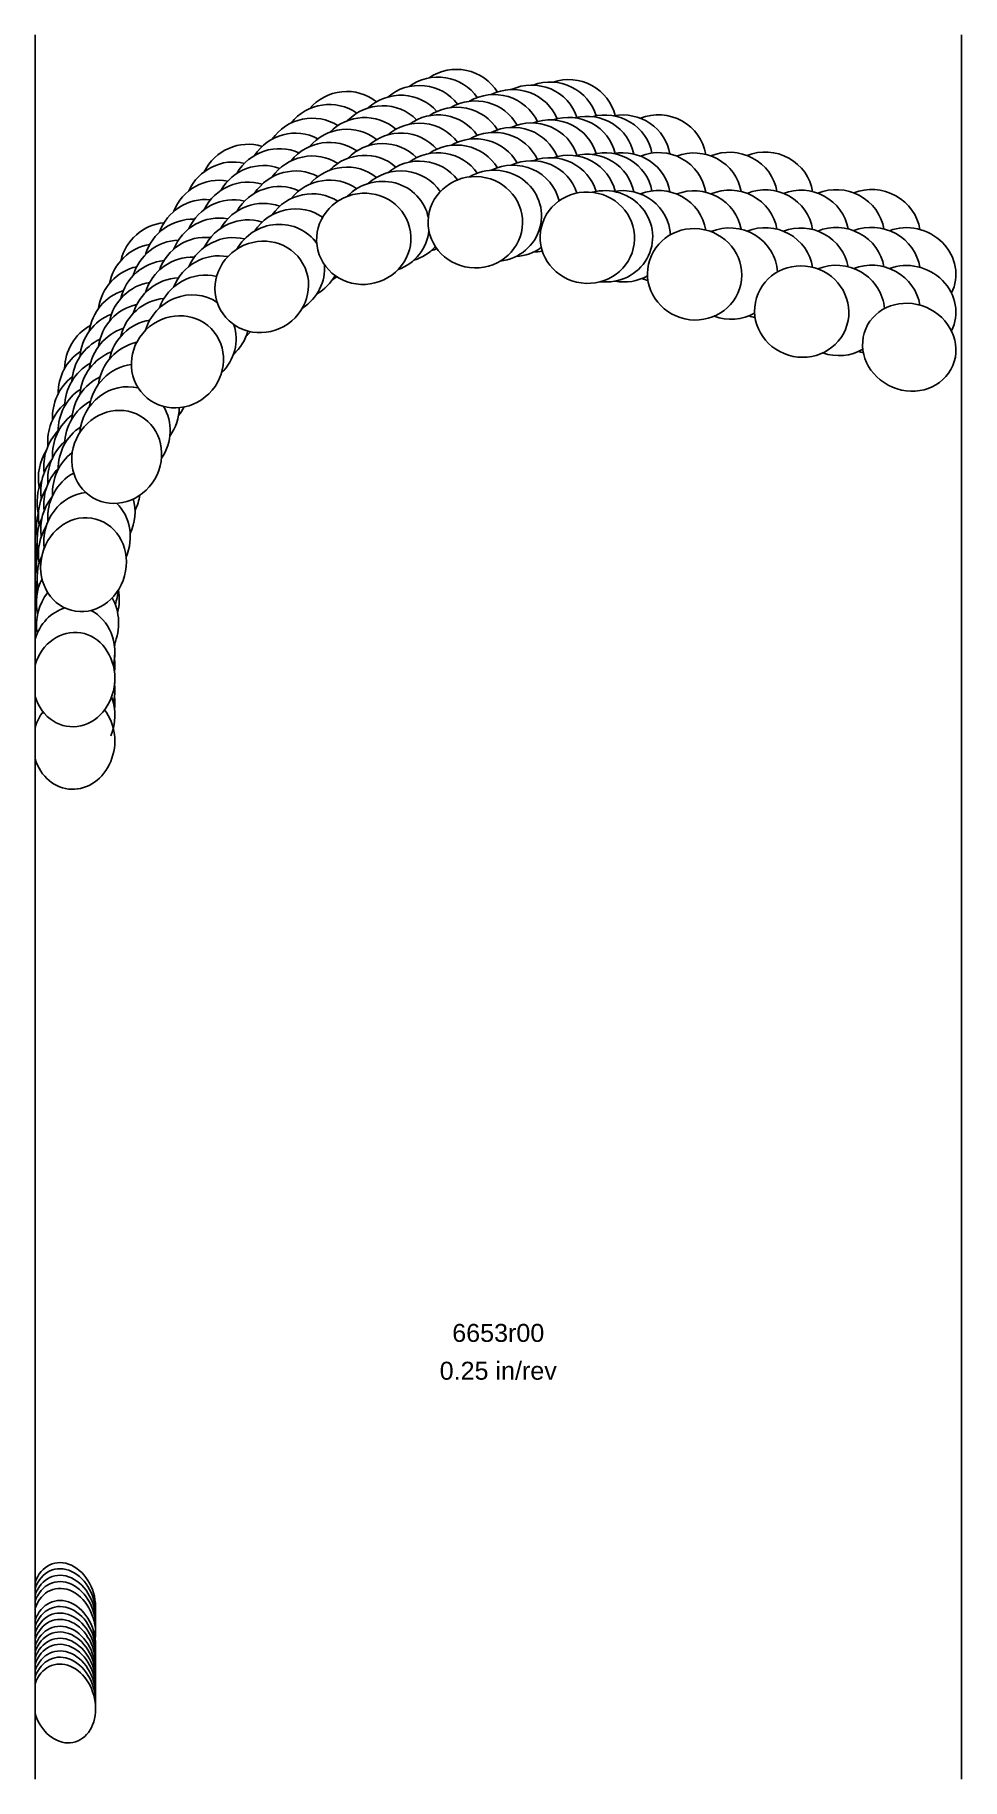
# Model space of a CAD drawing. Header units: inches. Extents: x -6.1 to 0, y -10.3 to 1.2.
import ezdxf
from ezdxf.enums import TextEntityAlignment as Align

# ---------------------------------------------------------------- set-up
doc = ezdxf.new("R2010")
doc.units = ezdxf.units.IN
doc.header["$MEASUREMENT"] = 0
for name, color, linetype, true_color in [('Blade_1', 30, 'Continuous', 0xff7f00), ('Blade_2', 7, 'Continuous', 0xcccc00), ('Blade_3', 7, 'Continuous', 0x00cc00), ('Blade_4', 7, 'Continuous', 0x00cccc), ('Blade_5', 7, 'Continuous', 0x0066cc), ('Blade_6', 190, 'Continuous', 0x7f00ff)]:
    doc.layers.add(name, color=color, linetype=linetype, true_color=true_color)
doc.layers.add('Gage_Line', color=7, linetype='Continuous')
doc.styles.get("Standard").update_dxf_attribs({"font": 'arial.ttf'})

msp = doc.modelspace()

# ---------------------------------------------------------------- linework, layer by layer
at = {"layer": 'Blade_1'}
for centre, major_axis, ratio, start_param, end_param in [((-3.95147, 0.383317), (0.30317, 0.075792), 0.963021596, 6.868141813, 8.431306823), ((-3.213677, 0.492937), (0.312421, -0.007009), 0.965908392, 6.795102689, 8.421097542), ((-2.473431, 0.390729), (0.309715, -0.041629), 0.965685079, 6.597799282, 8.246445118), ((-3.95147, 0.133317), (0.30317, 0.075792), 0.963021596, 6.868141813, 8.431306823), ((-3.213677, 0.242937), (0.312421, -0.007009), 0.965908392, 6.795102689, 8.421097542), ((-1.763915, 0.148803), (0.30534, -0.066509), 0.965375688, 6.663479111, 8.452607751), ((-4.626144, 0.065522), (0.272457, 0.153047), 0.956900991, 6.96598436, 8.421803065), ((-2.473431, 0.140729), (0.309715, -0.041629), 0.965685079, 6.597799282, 8.246445118), ((-4.626144, -0.184478), (0.272457, 0.153047), 0.956900991, 6.96598436, 8.421803065), ((-1.763915, -0.101197), (0.30534, -0.066509), 0.965375688, 6.663479111, 8.452607751), ((-1.056048, -0.097553), (0.299247, -0.090042), 0.96469915, 6.740053296, 8.534364466), ((-1.056048, -0.347553), (0.299247, -0.090042), 0.96469915, 6.740053296, 8.534364466), ((-0.344807, -0.333162), (0.288025, -0.121235), 0.916899494, 6.205922746, 8.660282143), ((-5.183955, -0.429561), (0.222676, 0.219253), 0.948586794, 7.082382089, 8.390602268), ((-0.344807, -0.583162), (0.288025, -0.121235), 0.916899494, 6.205922746, 8.660282143), ((-5.183955, -0.679561), (0.222676, 0.219253), 0.948586794, 7.082382089, 8.390602268), ((-5.58523, -1.058078), (0.15743, 0.269948), 0.933989911, 7.219955837, 8.351366126), ((-5.58523, -1.308078), (0.15743, 0.269948), 0.933989911, 7.219955837, 8.351366126), ((-5.804764, -1.77084), (0.081378, 0.301718), 0.899338173, 7.380744585, 8.301886211), ((-5.804764, -2.02084), (0.081378, 0.301718), 0.899338173, 7.380744585, 8.301886211), ((-5.869099, -2.530175), (0.027376, 0.311299), 0.867491662, 7.519142036, 7.615079331), ((-5.869099, -2.780175), (0.027376, 0.311299), 0.867491662, 7.519142036, 7.615079331), ((-5.869099, -3.030175), (0.027376, 0.311299), 0.867491662, 2.01175496, 7.615079331), ((-5.869099, -2.780175), (0.027376, 0.311299), 0.867491662, 4.685128419, 4.760472232), ((-5.93282, -9.29905), (-0.068662, 0.255433), 0.76764532, 4.220470903, 7.127469434), ((-5.93282, -9.54905), (-0.068662, 0.255433), 0.76764532, 4.301616715, 7.127469434), ((-5.93282, -9.79905), (-0.068662, 0.255433), 0.76764532, 1.623655595, 7.127469434)]:
    msp.add_ellipse(centre, major_axis=major_axis, ratio=ratio, start_param=start_param, end_param=end_param, dxfattribs=at)
for centre, major_axis, ratio in [((-3.213677, -0.007063), (0.312421, -0.007009), 0.965908392), ((-3.95147, -0.116683), (0.30317, 0.075792), 0.963021596), ((-2.473431, -0.109271), (0.309715, -0.041629), 0.965685079), ((-4.626144, -0.434478), (0.272457, 0.153047), 0.956900991), ((-1.763915, -0.351197), (0.30534, -0.066509), 0.965375688), ((-1.056048, -0.597553), (0.299247, -0.090042), 0.96469915), ((-0.344807, -0.833162), (0.288025, -0.121235), 0.916899494), ((-5.183955, -0.929561), (0.222676, 0.219253), 0.948586794), ((-5.58523, -1.558078), (0.15743, 0.269948), 0.933989911), ((-5.804764, -2.27084), (0.081378, 0.301718), 0.899338173)]:
    msp.add_ellipse(centre, major_axis=major_axis, ratio=ratio, dxfattribs=at)
at = {"layer": 'Blade_2'}
for centre, major_axis, ratio, start_param, end_param in [((-3.088769, 0.535179), (0.31224, -0.012739), 0.9658787, 6.744629085, 8.446610999), ((-3.831307, 0.461777), (0.306239, 0.062242), 0.963443062, 6.837696697, 8.479743289), ((-2.353717, 0.399794), (0.308876, -0.047456), 0.965634415, 6.609564637, 8.283462304), ((-3.088769, 0.285179), (0.31224, -0.012739), 0.9658787, 6.744629085, 8.446610999), ((-4.520599, 0.176918), (0.278977, 0.140813), 0.957876188, 6.933724022, 8.465029845), ((-3.831307, 0.211777), (0.306239, 0.062242), 0.963443062, 6.837696697, 8.479743289), ((-2.353717, 0.149794), (0.308876, -0.047456), 0.965634415, 6.609564637, 8.283462304), ((-3.088769, 0.035179), (0.31224, -0.012739), 0.9658787, 4.876127164, 8.446610999), ((-4.520599, -0.073082), (0.278977, 0.140813), 0.957876188, 6.933724022, 8.465029845), ((-3.831307, -0.038223), (0.306239, 0.062242), 0.963443062, 6.277503474, 8.479743289), ((-2.353717, -0.100206), (0.308876, -0.047456), 0.965634415, 4.753404893, 8.283462304), ((-5.101024, -0.291315), (0.232157, 0.209187), 0.950208582, 7.049096217, 8.431458186), ((-4.520599, -0.323082), (0.278977, 0.140813), 0.957876188, 6.417280314, 8.465029845), ((-3.831307, -0.038223), (0.306239, 0.062242), 0.963443062, 4.86623052, 5.993511743), ((-5.101024, -0.541315), (0.232157, 0.209187), 0.950208582, 7.049096217, 8.431458186), ((-4.520599, -0.323082), (0.278977, 0.140813), 0.957876188, 4.816685783, 5.917572154), ((-5.101024, -0.791315), (0.232157, 0.209187), 0.950208582, 6.515621672, 8.431458186), ((-5.53043, -0.900973), (0.16919, 0.262738), 0.937058713, 7.188459533, 8.382193896), ((-5.101024, -0.791315), (0.232157, 0.209187), 0.950208582, 4.7553865, 5.884173909), ((-5.53043, -1.150973), (0.16919, 0.262738), 0.937058713, 7.188459533, 8.382193896), ((-5.53043, -1.400973), (0.16919, 0.262738), 0.937058713, 6.589669046, 8.382193896), ((-5.53043, -1.400973), (0.16919, 0.262738), 0.937058713, 4.683934801, 5.869702584), ((-5.781472, -1.6032), (0.094574, 0.297846), 0.906831779, 7.352594098, 8.329490357), ((-5.781472, -1.8532), (0.094574, 0.297846), 0.906831779, 7.352594098, 8.329490357), ((-5.781472, -2.1032), (0.094574, 0.297846), 0.906831779, 6.645177574, 8.329490357), ((-5.781472, -2.1032), (0.094574, 0.297846), 0.906831779, 4.604245143, 5.869305829), ((-5.869099, -2.360035), (0.027376, 0.311299), 0.867491662, 7.512812111, 7.615079331), ((-5.869099, -2.610035), (0.027376, 0.311299), 0.867491662, 7.512812111, 7.615079331), ((-5.869099, -2.860035), (0.027376, 0.311299), 0.867491662, 6.603702835, 7.615079331), ((-5.869099, -2.860035), (0.027376, 0.311299), 0.867491662, 4.537356826, 5.952758094), ((-5.93282, -9.253911), (-0.068662, 0.255433), 0.76764532, 4.288141392, 7.127469434), ((-5.93282, -9.503911), (-0.068662, 0.255433), 0.76764532, 4.288141392, 7.127469434), ((-5.93282, -9.753911), (-0.068662, 0.255433), 0.76764532, 4.288141392, 7.127469434)]:
    msp.add_ellipse(centre, major_axis=major_axis, ratio=ratio, start_param=start_param, end_param=end_param, dxfattribs=at)
at = {"layer": 'Blade_3'}
for centre, major_axis, ratio, start_param, end_param in [((-3.70955, 0.530808), (0.308711, 0.048518), 0.964322094, 6.823908199, 8.455909373), ((-2.964161, 0.568258), (0.311953, -0.018486), 0.965846463, 6.711603484, 8.391916936), ((-2.235817, 0.399989), (0.307921, -0.053301), 0.965578552, 6.607233557, 8.222832118), ((-4.411868, 0.279786), (0.284963, 0.128266), 0.959332417, 6.91602952, 8.448731484), ((-3.70955, 0.280808), (0.308711, 0.048518), 0.964322094, 6.823908199, 8.455909373), ((-2.964161, 0.318258), (0.311953, -0.018486), 0.965846463, 6.711603484, 8.391916936), ((-2.235817, 0.149989), (0.307921, -0.053301), 0.965578552, 6.607233557, 8.222832118), ((-1.527919, 0.153392), (0.303702, -0.073628), 0.965224228, 6.675755966, 8.507824887), ((-4.411868, 0.029786), (0.284963, 0.128266), 0.959332417, 6.91602952, 8.448731484), ((-2.964161, 0.068258), (0.311953, -0.018486), 0.965846463, 6.566680093, 8.391916936), ((-3.70955, 0.030808), (0.308711, 0.048518), 0.964322094, 6.69824632, 8.455909373), ((-5.013794, -0.160532), (0.24119, 0.198705), 0.951803261, 7.027802225, 8.420516873), ((-2.235817, -0.100011), (0.307921, -0.053301), 0.965578552, 6.495192656, 8.222832118), ((-1.527919, -0.096608), (0.303702, -0.073628), 0.965224228, 6.675755966, 8.507824887), ((-0.819282, -0.090141), (0.297167, -0.096686), 0.95176478, 6.743359577, 8.5876484), ((-4.411868, -0.220214), (0.284963, 0.128266), 0.959332417, 6.795427806, 8.448731484), ((-5.013794, -0.410532), (0.24119, 0.198705), 0.951803261, 7.027802225, 8.420516873), ((-1.527919, -0.346608), (0.303702, -0.073628), 0.965224228, 6.566791758, 8.507824887), ((-0.819282, -0.340141), (0.297167, -0.096686), 0.95176478, 6.743359577, 8.5876484), ((-3.70955, 0.030808), (0.308711, 0.048518), 0.964322094, 4.852607741, 5.399888664), ((-2.964161, 0.068258), (0.311953, -0.018486), 0.965846463, 4.831716924, 5.409045897), ((-5.013794, -0.660532), (0.24119, 0.198705), 0.951803261, 6.893737361, 8.420516873), ((-0.819282, -0.590141), (0.297167, -0.096686), 0.95176478, 6.653398551, 8.5876484), ((-5.470467, -0.750109), (0.180548, 0.255066), 0.933953986, 7.170248983, 8.36458439), ((-4.411868, -0.220214), (0.284963, 0.128266), 0.959332417, 4.811294234, 5.36536312), ((-2.235817, -0.100011), (0.307921, -0.053301), 0.965578552, 4.700460652, 5.416967441), ((-1.527919, -0.346608), (0.303702, -0.073628), 0.965224228, 4.589295906, 5.483666528), ((-5.470467, -1.000109), (0.180548, 0.255066), 0.933953986, 7.170248983, 8.36458439), ((-5.013794, -0.660532), (0.24119, 0.198705), 0.951803261, 4.757909469, 5.351401094), ((-0.819282, -0.590141), (0.297167, -0.096686), 0.95176478, 4.692056262, 5.581451068), ((-5.470467, -1.250109), (0.180548, 0.255066), 0.933953986, 6.992596402, 8.36458439), ((-5.75276, -1.440312), (0.107595, 0.293393), 0.913337078, 7.323722433, 8.328513895), ((-5.470467, -1.250109), (0.180548, 0.255066), 0.933953986, 4.702526004, 5.353554205), ((-5.75276, -1.690312), (0.107595, 0.293393), 0.913337078, 7.323722433, 8.328513895), ((-5.75276, -1.940312), (0.107595, 0.293393), 0.913337078, 7.081264094, 8.328513895), ((-5.75276, -1.940312), (0.107595, 0.293393), 0.913337078, 4.619566575, 5.377639426), ((-5.844099, -2.164195), (0.027376, 0.311299), 0.867497914, 7.796035557, 8.105719987), ((-5.844099, -2.414195), (0.027376, 0.311299), 0.867497914, 7.796035557, 8.105719987), ((-5.844099, -2.664195), (0.027376, 0.311299), 0.867497914, 7.197273498, 8.130227797), ((-5.844099, -2.664195), (0.027376, 0.311299), 0.867497914, 4.345662748, 5.380259708), ((-5.844099, -2.414195), (0.027376, 0.311299), 0.867497914, 4.396628741, 4.707636675), ((-5.869099, -2.943373), (0.027376, 0.311299), 0.867491662, 4.682323762, 4.947321073), ((-5.869099, -3.193373), (0.027376, 0.311299), 0.867491662, 4.682323762, 4.947321073), ((-5.869099, -3.443373), (0.027376, 0.311299), 0.867491662, 2.01175496, 5.53683508), ((-5.869099, -3.443373), (0.027376, 0.311299), 0.867491662, 0.948406557, 1.331894024), ((-5.93282, -9.212245), (-0.068662, 0.255433), 0.76764532, 4.29488283, 7.127469434), ((-5.93282, -9.462245), (-0.068662, 0.255433), 0.76764532, 4.29488283, 7.127469434), ((-5.93282, -9.712245), (-0.068662, 0.255433), 0.76764532, 4.29488283, 7.127469434)]:
    msp.add_ellipse(centre, major_axis=major_axis, ratio=ratio, start_param=start_param, end_param=end_param, dxfattribs=at)
at = {"layer": 'Blade_4'}
for centre, major_axis, ratio, start_param, end_param in [((-3.586685, 0.595568), (0.310564, 0.034727), 0.964728736, 6.794305748, 8.467262557), ((-2.840054, 0.597476), (0.311558, -0.024248), 0.96581136, 6.661083911, 8.379463141), ((-4.300421, 0.379072), (0.29038, 0.11548), 0.96027519, 6.883671319, 8.461688142), ((-3.586685, 0.345568), (0.310564, 0.034727), 0.964728736, 6.794305748, 8.467262557), ((-2.840054, 0.347476), (0.311558, -0.024248), 0.96581136, 6.661083911, 8.379463141), ((-4.300421, 0.129072), (0.29038, 0.11548), 0.96027519, 6.883671319, 8.461688142), ((-3.586685, 0.095568), (0.310564, 0.034727), 0.964728736, 6.794305748, 8.467262557), ((-2.840054, 0.097476), (0.311558, -0.024248), 0.96581136, 6.661083911, 8.379463141), ((-4.922545, -0.032218), (0.249744, 0.187841), 0.952842196, 6.99486073, 8.434483806), ((-4.300421, -0.120928), (0.29038, 0.11548), 0.96027519, 6.883671319, 8.461688142), ((-4.922545, -0.282218), (0.249744, 0.187841), 0.952842196, 6.99486073, 8.434483806), ((-4.922545, -0.532218), (0.249744, 0.187841), 0.952842196, 6.99486073, 8.434483806), ((-3.586685, 0.095568), (0.310564, 0.034727), 0.964728736, 4.869186329, 4.995523561), ((-2.840054, 0.097476), (0.311558, -0.024248), 0.96581136, 4.824052947, 5.009264483), ((-5.406043, -0.599919), (0.191724, 0.246776), 0.942979284, 7.128513162, 8.40846186), ((-4.300421, -0.120928), (0.29038, 0.11548), 0.96027519, 4.827460753, 4.932593437), ((-5.406043, -0.849919), (0.191724, 0.246776), 0.942979284, 7.128513162, 8.40846186), ((-5.406043, -1.099919), (0.191724, 0.246776), 0.942979284, 7.128513162, 8.40846186), ((-4.922545, -0.532218), (0.249744, 0.187841), 0.952842196, 4.772961428, 4.901621826), ((-5.718755, -1.276965), (0.120418, 0.288367), 0.919615492, 7.292216858, 8.343672994), ((-5.406043, -1.099919), (0.191724, 0.246776), 0.942979284, 4.697551028, 4.91243935), ((-5.718755, -1.526965), (0.120418, 0.288367), 0.919615492, 7.292216858, 8.343672994), ((-5.718755, -1.776965), (0.120418, 0.288367), 0.919615492, 7.292216858, 8.343672994), ((-5.718755, -1.776965), (0.120418, 0.288367), 0.919615492, 4.631261303, 4.967147862), ((-5.842418, -2.012289), (0.041008, 0.309798), 0.875210635, 7.678027506, 8.202629278), ((-5.842418, -2.262289), (0.041008, 0.309798), 0.875210635, 7.678027506, 8.202629278), ((-5.842418, -2.512289), (0.041008, 0.309798), 0.875210635, 7.474635438, 8.253094267), ((-5.842418, -2.512289), (0.041008, 0.309798), 0.875210635, 4.579331486, 5.070451963), ((-5.869099, -2.774969), (0.027376, 0.311299), 0.867491662, 4.676709695, 4.741171565), ((-5.869099, -3.024969), (0.027376, 0.311299), 0.867491662, 4.676709695, 4.944515377), ((-5.869099, -3.274969), (0.027376, 0.311299), 0.867491662, 7.552026638, 7.615079331), ((-5.869099, -3.274969), (0.027376, 0.311299), 0.867491662, 4.36885347, 5.216400306), ((-5.93282, -9.168842), (-0.068662, 0.255433), 0.76764532, 4.291511619, 7.127469434), ((-5.93282, -9.418842), (-0.068662, 0.255433), 0.76764532, 4.291511619, 7.127469434), ((-5.93282, -9.668842), (-0.068662, 0.255433), 0.76764532, 4.291511619, 7.127469434)]:
    msp.add_ellipse(centre, major_axis=major_axis, ratio=ratio, start_param=start_param, end_param=end_param, dxfattribs=at)
at = {"layer": 'Blade_5'}
for centre, major_axis, ratio, start_param, end_param in [((-3.462818, 0.650866), (0.311803, 0.020858), 0.96512889, 6.797625619, 8.440381054), ((-2.716746, 0.617525), (0.311054, -0.030025), 0.965773043, 6.647135122, 8.321895852), ((-4.186372, 0.469506), (0.295227, 0.102456), 0.961204408, 6.882651683, 8.441833181), ((-3.462818, 0.400866), (0.311803, 0.020858), 0.96512889, 6.797625619, 8.440381054), ((-1.999815, 0.401176), (0.30673, -0.059775), 0.965489652, 6.616452671, 8.445601582), ((-2.716746, 0.367525), (0.311054, -0.030025), 0.965773043, 6.647135122, 8.321895852), ((-4.186372, 0.219506), (0.295227, 0.102456), 0.961204408, 6.882651683, 8.441833181), ((-3.462818, 0.150866), (0.311803, 0.020858), 0.96512889, 6.797625619, 8.440381054), ((-1.999815, 0.151176), (0.30673, -0.059775), 0.965489652, 6.616452671, 8.445601582), ((-1.292028, 0.154634), (0.301728, -0.08134), 0.965013273, 6.690101155, 8.519277251), ((-4.827317, 0.088357), (0.257825, 0.176585), 0.954391049, 6.988765254, 8.422554381), ((-2.716746, 0.117525), (0.311054, -0.030025), 0.965773043, 6.647135122, 8.321895852), ((-4.186372, -0.030494), (0.295227, 0.102456), 0.961204408, 6.882651683, 8.441833181), ((-4.827317, -0.161643), (0.257825, 0.176585), 0.954391049, 6.988765254, 8.422554381), ((-1.999815, -0.098824), (0.30673, -0.059775), 0.965489652, 6.616452671, 8.445601582), ((-1.292028, -0.095366), (0.301728, -0.08134), 0.965013273, 6.690101155, 8.519277251), ((-0.581977, -0.085521), (0.294059, -0.105762), 0.936343923, 6.754562399, 8.610855538), ((-4.827317, -0.411643), (0.257825, 0.176585), 0.954391049, 6.988765254, 8.422554381), ((-1.292028, -0.345366), (0.301728, -0.08134), 0.965013273, 6.690101155, 8.519277251), ((-0.581977, -0.335521), (0.294059, -0.105762), 0.936343923, 6.754562399, 8.610855538), ((-5.336627, -0.456399), (0.202444, 0.238061), 0.945262111, 7.115271008, 8.385969095), ((-0.581977, -0.585521), (0.294059, -0.105762), 0.936343923, 6.754562399, 8.610855538), ((-5.336627, -0.706399), (0.202444, 0.238061), 0.945262111, 7.115271008, 8.385969095), ((-1.999815, -0.098824), (0.30673, -0.059775), 0.965489652, 4.528093547, 4.663416911), ((-5.336627, -0.956399), (0.202444, 0.238061), 0.945262111, 7.115271008, 8.385969095), ((-1.292028, -0.345366), (0.301728, -0.08134), 0.965013273, 4.601100704, 4.734207834), ((-5.679428, -1.118781), (0.133015, 0.282778), 0.92500307, 7.267051033, 8.340701076), ((-0.581977, -0.585521), (0.294059, -0.105762), 0.936343923, 4.715682509, 4.823290135), ((-5.679428, -1.368781), (0.133015, 0.282778), 0.92500307, 7.267051033, 8.340701076), ((-5.679428, -1.618781), (0.133015, 0.282778), 0.92500307, 7.267051033, 8.340701076), ((-5.835254, -1.847942), (0.054568, 0.307699), 0.882705208, 7.565989693, 8.283894992), ((-5.835254, -2.097942), (0.054568, 0.307699), 0.882705208, 7.565989693, 8.283894992), ((-5.835254, -2.347942), (0.054568, 0.307699), 0.882705208, 7.565989693, 8.283894992), ((-5.835254, -2.347942), (0.054568, 0.307699), 0.882705208, 4.572693051, 4.582463862), ((-5.869099, -2.860038), (0.027376, 0.311299), 0.867491662, 4.679518067, 4.941710717), ((-5.869099, -3.110038), (0.027376, 0.311299), 0.867491662, 4.546019614, 4.941710717), ((-5.93282, -9.128911), (-0.068662, 0.255433), 0.76764532, 4.298249241, 7.127469434), ((-5.93282, -9.378911), (-0.068662, 0.255433), 0.76764532, 4.298249241, 7.127469434), ((-5.93282, -9.628911), (-0.068662, 0.255433), 0.76764532, 4.298249241, 7.127469434)]:
    msp.add_ellipse(centre, major_axis=major_axis, ratio=ratio, start_param=start_param, end_param=end_param, dxfattribs=at)
at = {"layer": 'Blade_6'}
for centre, major_axis, ratio, start_param, end_param in [((-3.338349, 0.701732), (0.312423, 0.006937), 0.965522227, 6.786834928, 8.451437887), ((-2.594331, 0.633812), (0.31044, -0.035819), 0.965731082, 6.616712924, 8.30890651), ((-4.069922, 0.555988), (0.299493, 0.089219), 0.962119932, 6.867312039, 8.454063749), ((-3.338349, 0.451732), (0.312423, 0.006937), 0.965522227, 6.786834928, 8.451437887), ((-2.594331, 0.383812), (0.31044, -0.035819), 0.965731082, 6.616712924, 8.30890651), ((-4.069922, 0.305988), (0.299493, 0.089219), 0.962119932, 6.867312039, 8.454063749), ((-4.728472, 0.205954), (0.265393, 0.164993), 0.955398284, 6.970401617, 8.435511886), ((-3.338349, 0.201732), (0.312423, 0.006937), 0.965522227, 6.786834928, 8.451437887), ((-4.069922, 0.055988), (0.299493, 0.089219), 0.962119932, 6.867312039, 8.454063749), ((-2.594331, 0.133812), (0.31044, -0.035819), 0.965731082, 6.616712924, 8.30890651), ((-4.728472, -0.044046), (0.265393, 0.164993), 0.955398284, 6.970401617, 8.435511886), ((-4.728472, -0.294046), (0.265393, 0.164993), 0.955398284, 6.970401617, 8.435511886), ((-5.262589, -0.314548), (0.212765, 0.228883), 0.946937944, 7.092942043, 8.399666711), ((-5.262589, -0.564548), (0.212765, 0.228883), 0.946937944, 7.092942043, 8.399666711), ((-5.262589, -0.814548), (0.212765, 0.228883), 0.946937944, 7.092942043, 8.399666711), ((-5.634876, -0.960656), (0.145358, 0.276635), 0.929566385, 7.231515901, 8.354275148), ((-5.634876, -1.210656), (0.145358, 0.276635), 0.929566385, 7.231515901, 8.354275148), ((-5.634876, -1.460656), (0.145358, 0.276635), 0.929566385, 7.231515901, 8.354275148), ((-5.822767, -1.68231), (0.068035, 0.305004), 0.891568607, 7.474105742, 8.301975816), ((-5.822767, -1.93231), (0.068035, 0.305004), 0.891568607, 7.474105742, 8.301975816), ((-5.822767, -2.18231), (0.068035, 0.305004), 0.891568607, 7.474105742, 8.301975816), ((-5.869099, -2.94337), (0.027376, 0.311299), 0.867491662, 4.673901855, 4.947321073), ((-5.93282, -9.587245), (-0.068662, 0.255433), 0.76764532, 4.29488283, 7.127469434)]:
    msp.add_ellipse(centre, major_axis=major_axis, ratio=ratio, start_param=start_param, end_param=end_param, dxfattribs=at)
at = {"layer": 'Gage_Line'}
for p, q in [((-6.125, -10.29905), (-6.125, 1.231508)), ((0, -10.29905), (0, 1.231508))]:
    msp.add_line(p, q, dxfattribs=at)

# ---------------------------------------------------------------- texts
for s, p in [('6653r00', (-3.0625, -7.349287)), ('0.25 in/rev', (-3.0625, -7.599287))]:
    msp.add_text(s, height=0.11875).set_placement(p, align=Align.MIDDLE_CENTER)

doc.saveas('drawing.dxf')
